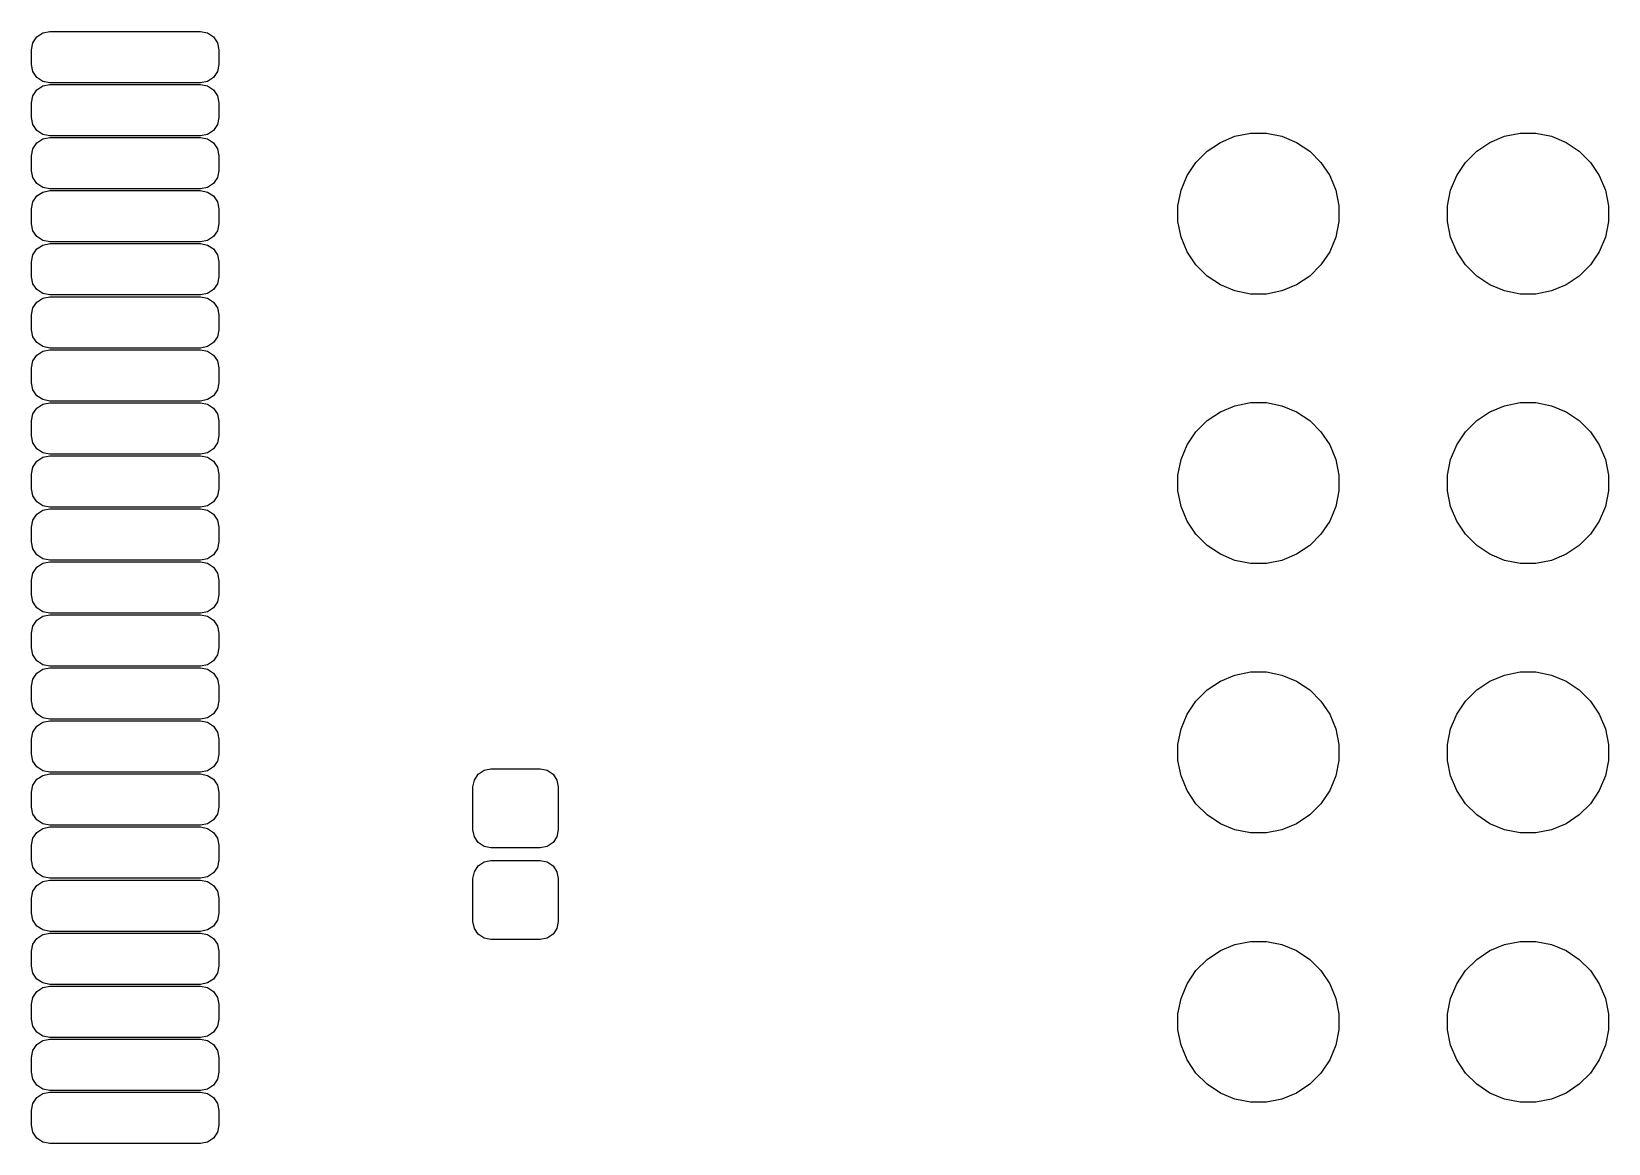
# Model space of a CAD drawing. Header units: inches. Extents: x 2.95 to 6.15, y -3.5 to -1.73.
# Drawn here: x 4.505 to 5.09, y -2.883 to -2.47 of the extents above; entities that cross this region are included whole.
import ezdxf

# ---------------------------------------------------------------- set-up
doc = ezdxf.new("R2010")
doc.units = ezdxf.units.IN
doc.header["$MEASUREMENT"] = 0
doc.layers.add('F.Mask', color=201, linetype='CONTINUOUS', true_color=0xd864ff)

msp = doc.modelspace()

# ---------------------------------------------------------------- linework, layer by layer
at = {"layer": 'F.Mask', "linetype": 'CONTINUOUS'}
for p, q in [((4.50543, -2.47697), (4.50595, -2.47438)), ((4.50595, -2.47438), (4.50742, -2.47218)), ((4.50742, -2.47218), (4.50961, -2.47071)), ((4.50961, -2.47071), (4.5122, -2.4702)), ((4.5122, -2.4702), (4.56811, -2.4702)), ((4.56811, -2.4702), (4.5707, -2.47071)), ((4.5707, -2.47071), (4.5729, -2.47218)), ((4.5729, -2.47218), (4.57437, -2.47438)), ((4.57437, -2.47438), (4.57488, -2.47697)), ((4.50543, -2.48248), (4.50543, -2.47697)), ((4.57488, -2.47697), (4.57488, -2.48248)), ((4.50595, -2.48507), (4.50543, -2.48248)), ((4.50742, -2.48727), (4.50595, -2.48507)), ((4.57437, -2.48507), (4.5729, -2.48727)), ((4.57488, -2.48248), (4.57437, -2.48507)), ((4.50595, -2.49406), (4.50742, -2.49187)), ((4.50961, -2.48874), (4.50742, -2.48727)), ((4.50742, -2.49187), (4.50961, -2.4904)), ((4.5122, -2.48925), (4.50961, -2.48874)), ((4.50961, -2.4904), (4.5122, -2.48988)), ((4.56811, -2.48925), (4.5122, -2.48925)), ((4.5122, -2.48988), (4.56811, -2.48988)), ((4.5707, -2.48874), (4.56811, -2.48925)), ((4.56811, -2.48988), (4.5707, -2.4904)), ((4.5729, -2.48727), (4.5707, -2.48874)), ((4.5707, -2.4904), (4.5729, -2.49187)), ((4.5729, -2.49187), (4.57437, -2.49406)), ((4.50543, -2.49665), (4.50595, -2.49406)), ((4.50543, -2.50217), (4.50543, -2.49665)), ((4.57437, -2.49406), (4.57488, -2.49665)), ((4.57488, -2.49665), (4.57488, -2.50217)), ((4.50595, -2.50476), (4.50543, -2.50217)), ((4.57488, -2.50217), (4.57437, -2.50476)), ((4.50742, -2.50695), (4.50595, -2.50476)), ((4.50961, -2.50842), (4.50742, -2.50695)), ((4.5122, -2.50894), (4.50961, -2.50842)), ((4.50961, -2.51008), (4.5122, -2.50957)), ((4.56811, -2.50894), (4.5122, -2.50894)), ((4.5122, -2.50957), (4.56811, -2.50957)), ((4.5707, -2.50842), (4.56811, -2.50894)), ((4.56811, -2.50957), (4.5707, -2.51008)), ((4.5729, -2.50695), (4.5707, -2.50842)), ((4.57437, -2.50476), (4.5729, -2.50695)), ((4.94649, -2.51134), (4.95192, -2.50909)), ((4.95192, -2.50909), (4.95769, -2.50794)), ((4.95769, -2.50794), (4.96357, -2.50794)), ((4.96357, -2.50794), (4.96934, -2.50909)), ((4.96934, -2.50909), (4.97477, -2.51134)), ((5.04649, -2.51134), (5.05192, -2.50909)), ((5.05192, -2.50909), (5.05769, -2.50794)), ((5.05769, -2.50794), (5.06357, -2.50794)), ((5.06357, -2.50794), (5.06934, -2.50909)), ((5.06934, -2.50909), (5.07477, -2.51134)), ((4.50543, -2.51634), (4.50595, -2.51375)), ((4.50595, -2.51375), (4.50742, -2.51155)), ((4.50742, -2.51155), (4.50961, -2.51008)), ((4.5707, -2.51008), (4.5729, -2.51155)), ((4.5729, -2.51155), (4.57437, -2.51375)), ((4.57437, -2.51375), (4.57488, -2.51634)), ((4.93744, -2.51876), (4.9416, -2.5146)), ((4.9416, -2.5146), (4.94649, -2.51134)), ((4.97477, -2.51134), (4.97966, -2.5146)), ((4.97966, -2.5146), (4.98382, -2.51876)), ((5.03744, -2.51876), (5.0416, -2.5146)), ((5.0416, -2.5146), (5.04649, -2.51134)), ((5.07477, -2.51134), (5.07966, -2.5146)), ((5.07966, -2.5146), (5.08382, -2.51876)), ((4.50543, -2.52185), (4.50543, -2.51634)), ((4.57488, -2.51634), (4.57488, -2.52185)), ((4.93417, -2.52365), (4.93744, -2.51876)), ((4.98382, -2.51876), (4.98709, -2.52365)), ((5.03417, -2.52365), (5.03744, -2.51876)), ((5.08382, -2.51876), (5.08709, -2.52365)), ((4.50595, -2.52444), (4.50543, -2.52185)), ((4.50742, -2.52664), (4.50595, -2.52444)), ((4.50961, -2.52811), (4.50742, -2.52664)), ((4.5729, -2.52664), (4.5707, -2.52811)), ((4.57437, -2.52444), (4.5729, -2.52664)), ((4.57488, -2.52185), (4.57437, -2.52444)), ((4.93192, -2.52909), (4.93417, -2.52365)), ((4.98709, -2.52365), (4.98934, -2.52909)), ((5.03192, -2.52909), (5.03417, -2.52365)), ((5.08709, -2.52365), (5.08934, -2.52909)), ((4.50595, -2.53343), (4.50742, -2.53124)), ((4.50742, -2.53124), (4.50961, -2.52977)), ((4.5122, -2.52862), (4.50961, -2.52811)), ((4.50961, -2.52977), (4.5122, -2.52925)), ((4.56811, -2.52862), (4.5122, -2.52862)), ((4.5122, -2.52925), (4.56811, -2.52925)), ((4.5707, -2.52811), (4.56811, -2.52862)), ((4.56811, -2.52925), (4.5707, -2.52977)), ((4.5707, -2.52977), (4.5729, -2.53124)), ((4.5729, -2.53124), (4.57437, -2.53343)), ((4.93077, -2.53485), (4.93192, -2.52909)), ((4.98934, -2.52909), (4.99049, -2.53485)), ((5.03077, -2.53485), (5.03192, -2.52909)), ((5.08934, -2.52909), (5.09049, -2.53485)), ((4.50543, -2.53602), (4.50595, -2.53343)), ((4.50543, -2.54154), (4.50543, -2.53602)), ((4.57437, -2.53343), (4.57488, -2.53602)), ((4.57488, -2.53602), (4.57488, -2.54154)), ((4.93077, -2.54074), (4.93077, -2.53485)), ((4.99049, -2.53485), (4.99049, -2.54074)), ((5.03077, -2.54074), (5.03077, -2.53485)), ((5.09049, -2.53485), (5.09049, -2.54074)), ((4.50595, -2.54413), (4.50543, -2.54154)), ((4.50742, -2.54632), (4.50595, -2.54413)), ((4.57437, -2.54413), (4.5729, -2.54632)), ((4.57488, -2.54154), (4.57437, -2.54413)), ((4.93192, -2.5465), (4.93077, -2.54074)), ((4.99049, -2.54074), (4.98934, -2.5465)), ((5.03192, -2.5465), (5.03077, -2.54074)), ((5.09049, -2.54074), (5.08934, -2.5465)), ((4.50961, -2.54779), (4.50742, -2.54632)), ((4.50742, -2.55092), (4.50961, -2.54945)), ((4.5122, -2.54831), (4.50961, -2.54779)), ((4.50961, -2.54945), (4.5122, -2.54894)), ((4.56811, -2.54831), (4.5122, -2.54831)), ((4.5122, -2.54894), (4.56811, -2.54894)), ((4.5707, -2.54779), (4.56811, -2.54831)), ((4.56811, -2.54894), (4.5707, -2.54945)), ((4.5729, -2.54632), (4.5707, -2.54779)), ((4.5707, -2.54945), (4.5729, -2.55092)), ((4.93417, -2.55194), (4.93192, -2.5465)), ((4.98934, -2.5465), (4.98709, -2.55194)), ((5.03417, -2.55194), (5.03192, -2.5465)), ((5.08934, -2.5465), (5.08709, -2.55194)), ((4.50543, -2.55571), (4.50595, -2.55312)), ((4.50543, -2.56122), (4.50543, -2.55571)), ((4.50595, -2.55312), (4.50742, -2.55092)), ((4.5729, -2.55092), (4.57437, -2.55312)), ((4.57437, -2.55312), (4.57488, -2.55571)), ((4.57488, -2.55571), (4.57488, -2.56122)), ((4.93744, -2.55683), (4.93417, -2.55194)), ((4.98709, -2.55194), (4.98382, -2.55683)), ((5.03744, -2.55683), (5.03417, -2.55194)), ((5.08709, -2.55194), (5.08382, -2.55683)), ((4.50595, -2.56381), (4.50543, -2.56122)), ((4.57488, -2.56122), (4.57437, -2.56381)), ((4.9416, -2.56099), (4.93744, -2.55683)), ((4.94649, -2.56425), (4.9416, -2.56099)), ((4.97966, -2.56099), (4.97477, -2.56425)), ((4.98382, -2.55683), (4.97966, -2.56099)), ((5.0416, -2.56099), (5.03744, -2.55683)), ((5.04649, -2.56425), (5.0416, -2.56099)), ((5.07966, -2.56099), (5.07477, -2.56425)), ((5.08382, -2.55683), (5.07966, -2.56099)), ((4.50742, -2.56601), (4.50595, -2.56381)), ((4.50961, -2.56748), (4.50742, -2.56601)), ((4.5122, -2.56799), (4.50961, -2.56748)), ((4.56811, -2.56799), (4.5122, -2.56799)), ((4.5707, -2.56748), (4.56811, -2.56799)), ((4.5729, -2.56601), (4.5707, -2.56748)), ((4.57437, -2.56381), (4.5729, -2.56601)), ((4.95192, -2.5665), (4.94649, -2.56425)), ((4.95769, -2.56765), (4.95192, -2.5665)), ((4.96357, -2.56765), (4.95769, -2.56765)), ((4.96934, -2.5665), (4.96357, -2.56765)), ((4.97477, -2.56425), (4.96934, -2.5665)), ((5.05192, -2.5665), (5.04649, -2.56425)), ((5.05769, -2.56765), (5.05192, -2.5665)), ((5.06357, -2.56765), (5.05769, -2.56765)), ((5.06934, -2.5665), (5.06357, -2.56765)), ((5.07477, -2.56425), (5.06934, -2.5665)), ((4.50543, -2.57539), (4.50595, -2.5728)), ((4.50595, -2.5728), (4.50742, -2.57061)), ((4.50742, -2.57061), (4.50961, -2.56914)), ((4.50961, -2.56914), (4.5122, -2.56862)), ((4.5122, -2.56862), (4.56811, -2.56862)), ((4.56811, -2.56862), (4.5707, -2.56914)), ((4.5707, -2.56914), (4.5729, -2.57061)), ((4.5729, -2.57061), (4.57437, -2.5728)), ((4.57437, -2.5728), (4.57488, -2.57539)), ((4.50543, -2.58091), (4.50543, -2.57539)), ((4.57488, -2.57539), (4.57488, -2.58091)), ((4.50595, -2.5835), (4.50543, -2.58091)), ((4.50742, -2.58569), (4.50595, -2.5835)), ((4.50961, -2.58716), (4.50742, -2.58569)), ((4.5729, -2.58569), (4.5707, -2.58716)), ((4.57437, -2.5835), (4.5729, -2.58569)), ((4.57488, -2.58091), (4.57437, -2.5835)), ((4.50595, -2.59249), (4.50742, -2.59029)), ((4.50742, -2.59029), (4.50961, -2.58882)), ((4.5122, -2.58768), (4.50961, -2.58716)), ((4.50961, -2.58882), (4.5122, -2.58831)), ((4.56811, -2.58768), (4.5122, -2.58768)), ((4.5122, -2.58831), (4.56811, -2.58831)), ((4.5707, -2.58716), (4.56811, -2.58768)), ((4.56811, -2.58831), (4.5707, -2.58882)), ((4.5707, -2.58882), (4.5729, -2.59029)), ((4.5729, -2.59029), (4.57437, -2.59249)), ((4.50543, -2.59508), (4.50595, -2.59249)), ((4.50543, -2.60059), (4.50543, -2.59508)), ((4.57437, -2.59249), (4.57488, -2.59508)), ((4.57488, -2.59508), (4.57488, -2.60059)), ((4.50595, -2.60318), (4.50543, -2.60059)), ((4.50742, -2.60538), (4.50595, -2.60318)), ((4.57437, -2.60318), (4.5729, -2.60538)), ((4.57488, -2.60059), (4.57437, -2.60318)), ((4.50961, -2.60685), (4.50742, -2.60538)), ((4.50742, -2.60998), (4.50961, -2.60851)), ((4.5122, -2.60736), (4.50961, -2.60685)), ((4.50961, -2.60851), (4.5122, -2.60799)), ((4.56811, -2.60736), (4.5122, -2.60736)), ((4.5122, -2.60799), (4.56811, -2.60799)), ((4.5707, -2.60685), (4.56811, -2.60736)), ((4.56811, -2.60799), (4.5707, -2.60851)), ((4.5729, -2.60538), (4.5707, -2.60685)), ((4.5707, -2.60851), (4.5729, -2.60998)), ((4.94649, -2.61134), (4.95192, -2.60909)), ((4.95192, -2.60909), (4.95769, -2.60794)), ((4.95769, -2.60794), (4.96357, -2.60794)), ((4.96357, -2.60794), (4.96934, -2.60909)), ((4.96934, -2.60909), (4.97477, -2.61134)), ((5.04649, -2.61134), (5.05192, -2.60909)), ((5.05192, -2.60909), (5.05769, -2.60794)), ((5.05769, -2.60794), (5.06357, -2.60794)), ((5.06357, -2.60794), (5.06934, -2.60909)), ((5.06934, -2.60909), (5.07477, -2.61134)), ((4.50543, -2.61476), (4.50595, -2.61217)), ((4.50543, -2.62028), (4.50543, -2.61476)), ((4.50595, -2.61217), (4.50742, -2.60998)), ((4.5729, -2.60998), (4.57437, -2.61217)), ((4.57437, -2.61217), (4.57488, -2.61476)), ((4.57488, -2.61476), (4.57488, -2.62028)), ((4.93744, -2.61876), (4.9416, -2.6146)), ((4.9416, -2.6146), (4.94649, -2.61134)), ((4.97477, -2.61134), (4.97966, -2.6146)), ((4.97966, -2.6146), (4.98382, -2.61876)), ((5.03744, -2.61876), (5.0416, -2.6146)), ((5.0416, -2.6146), (5.04649, -2.61134)), ((5.07477, -2.61134), (5.07966, -2.6146)), ((5.07966, -2.6146), (5.08382, -2.61876)), ((4.50595, -2.62287), (4.50543, -2.62028)), ((4.57488, -2.62028), (4.57437, -2.62287)), ((4.93417, -2.62365), (4.93744, -2.61876)), ((4.98382, -2.61876), (4.98709, -2.62365)), ((5.03417, -2.62365), (5.03744, -2.61876)), ((5.08382, -2.61876), (5.08709, -2.62365)), ((4.50742, -2.62506), (4.50595, -2.62287)), ((4.50961, -2.62653), (4.50742, -2.62506)), ((4.5122, -2.62705), (4.50961, -2.62653)), ((4.5707, -2.62653), (4.56811, -2.62705)), ((4.5729, -2.62506), (4.5707, -2.62653)), ((4.57437, -2.62287), (4.5729, -2.62506)), ((4.93192, -2.62909), (4.93417, -2.62365)), ((4.98709, -2.62365), (4.98934, -2.62909)), ((5.03192, -2.62909), (5.03417, -2.62365)), ((5.08709, -2.62365), (5.08934, -2.62909)), ((4.50543, -2.63445), (4.50595, -2.63186)), ((4.50595, -2.63186), (4.50742, -2.62966)), ((4.50742, -2.62966), (4.50961, -2.62819)), ((4.50961, -2.62819), (4.5122, -2.62768)), ((4.56811, -2.62705), (4.5122, -2.62705)), ((4.5122, -2.62768), (4.56811, -2.62768)), ((4.56811, -2.62768), (4.5707, -2.62819)), ((4.5707, -2.62819), (4.5729, -2.62966)), ((4.5729, -2.62966), (4.57437, -2.63186)), ((4.57437, -2.63186), (4.57488, -2.63445)), ((4.93077, -2.63485), (4.93192, -2.62909)), ((4.98934, -2.62909), (4.99049, -2.63485)), ((5.03077, -2.63485), (5.03192, -2.62909)), ((5.08934, -2.62909), (5.09049, -2.63485)), ((4.50543, -2.63996), (4.50543, -2.63445)), ((4.57488, -2.63445), (4.57488, -2.63996)), ((4.93077, -2.64074), (4.93077, -2.63485)), ((4.99049, -2.63485), (4.99049, -2.64074)), ((5.03077, -2.64074), (5.03077, -2.63485)), ((5.09049, -2.63485), (5.09049, -2.64074)), ((4.50595, -2.64255), (4.50543, -2.63996)), ((4.50742, -2.64475), (4.50595, -2.64255)), ((4.57437, -2.64255), (4.5729, -2.64475)), ((4.57488, -2.63996), (4.57437, -2.64255)), ((4.93192, -2.6465), (4.93077, -2.64074)), ((4.99049, -2.64074), (4.98934, -2.6465)), ((5.03192, -2.6465), (5.03077, -2.64074)), ((5.09049, -2.64074), (5.08934, -2.6465)), ((4.50595, -2.65154), (4.50742, -2.64935)), ((4.50961, -2.64622), (4.50742, -2.64475)), ((4.50742, -2.64935), (4.50961, -2.64788)), ((4.5122, -2.64673), (4.50961, -2.64622)), ((4.50961, -2.64788), (4.5122, -2.64736)), ((4.56811, -2.64673), (4.5122, -2.64673)), ((4.5122, -2.64736), (4.56811, -2.64736)), ((4.5707, -2.64622), (4.56811, -2.64673)), ((4.56811, -2.64736), (4.5707, -2.64788)), ((4.5729, -2.64475), (4.5707, -2.64622)), ((4.5707, -2.64788), (4.5729, -2.64935)), ((4.5729, -2.64935), (4.57437, -2.65154)), ((4.93417, -2.65194), (4.93192, -2.6465)), ((4.98934, -2.6465), (4.98709, -2.65194)), ((5.03417, -2.65194), (5.03192, -2.6465)), ((5.08934, -2.6465), (5.08709, -2.65194)), ((4.50543, -2.65413), (4.50595, -2.65154)), ((4.50543, -2.65965), (4.50543, -2.65413)), ((4.57437, -2.65154), (4.57488, -2.65413)), ((4.57488, -2.65413), (4.57488, -2.65965)), ((4.93744, -2.65683), (4.93417, -2.65194)), ((4.98709, -2.65194), (4.98382, -2.65683)), ((5.03744, -2.65683), (5.03417, -2.65194)), ((5.08709, -2.65194), (5.08382, -2.65683)), ((4.50595, -2.66224), (4.50543, -2.65965)), ((4.57488, -2.65965), (4.57437, -2.66224)), ((4.9416, -2.66099), (4.93744, -2.65683)), ((4.94649, -2.66425), (4.9416, -2.66099)), ((4.97966, -2.66099), (4.97477, -2.66425)), ((4.98382, -2.65683), (4.97966, -2.66099)), ((5.0416, -2.66099), (5.03744, -2.65683)), ((5.04649, -2.66425), (5.0416, -2.66099)), ((5.07966, -2.66099), (5.07477, -2.66425)), ((5.08382, -2.65683), (5.07966, -2.66099)), ((4.50742, -2.66443), (4.50595, -2.66224)), ((4.50961, -2.6659), (4.50742, -2.66443)), ((4.50742, -2.66903), (4.50961, -2.66756)), ((4.5122, -2.66642), (4.50961, -2.6659)), ((4.50961, -2.66756), (4.5122, -2.66705)), ((4.56811, -2.66642), (4.5122, -2.66642)), ((4.5122, -2.66705), (4.56811, -2.66705)), ((4.5707, -2.6659), (4.56811, -2.66642)), ((4.56811, -2.66705), (4.5707, -2.66756)), ((4.5729, -2.66443), (4.5707, -2.6659)), ((4.5707, -2.66756), (4.5729, -2.66903)), ((4.57437, -2.66224), (4.5729, -2.66443)), ((4.95192, -2.6665), (4.94649, -2.66425)), ((4.95769, -2.66765), (4.95192, -2.6665)), ((4.96357, -2.66765), (4.95769, -2.66765)), ((4.96934, -2.6665), (4.96357, -2.66765)), ((4.97477, -2.66425), (4.96934, -2.6665)), ((5.05192, -2.6665), (5.04649, -2.66425)), ((5.05769, -2.66765), (5.05192, -2.6665)), ((5.06357, -2.66765), (5.05769, -2.66765)), ((5.06934, -2.6665), (5.06357, -2.66765)), ((5.07477, -2.66425), (5.06934, -2.6665)), ((4.50543, -2.67382), (4.50595, -2.67123)), ((4.50595, -2.67123), (4.50742, -2.66903)), ((4.5729, -2.66903), (4.57437, -2.67123)), ((4.57437, -2.67123), (4.57488, -2.67382)), ((4.50543, -2.67933), (4.50543, -2.67382)), ((4.50595, -2.68192), (4.50543, -2.67933)), ((4.57488, -2.67933), (4.57437, -2.68192)), ((4.57488, -2.67382), (4.57488, -2.67933)), ((4.50742, -2.68412), (4.50595, -2.68192)), ((4.50961, -2.68559), (4.50742, -2.68412)), ((4.5729, -2.68412), (4.5707, -2.68559)), ((4.57437, -2.68192), (4.5729, -2.68412)), ((4.50543, -2.6935), (4.50595, -2.69091)), ((4.50595, -2.69091), (4.50742, -2.68872)), ((4.50742, -2.68872), (4.50961, -2.68725)), ((4.5122, -2.6861), (4.50961, -2.68559)), ((4.50961, -2.68725), (4.5122, -2.68673)), ((4.56811, -2.6861), (4.5122, -2.6861)), ((4.5122, -2.68673), (4.56811, -2.68673)), ((4.5707, -2.68559), (4.56811, -2.6861)), ((4.56811, -2.68673), (4.5707, -2.68725)), ((4.5707, -2.68725), (4.5729, -2.68872)), ((4.5729, -2.68872), (4.57437, -2.69091)), ((4.57437, -2.69091), (4.57488, -2.6935)), ((4.50543, -2.69902), (4.50543, -2.6935)), ((4.57488, -2.6935), (4.57488, -2.69902)), ((4.50595, -2.70161), (4.50543, -2.69902)), ((4.50742, -2.7038), (4.50595, -2.70161)), ((4.57437, -2.70161), (4.5729, -2.7038)), ((4.57488, -2.69902), (4.57437, -2.70161)), ((4.50595, -2.7106), (4.50742, -2.7084)), ((4.50961, -2.70527), (4.50742, -2.7038)), ((4.50742, -2.7084), (4.50961, -2.70693)), ((4.5122, -2.70579), (4.50961, -2.70527)), ((4.50961, -2.70693), (4.5122, -2.70642)), ((4.56811, -2.70579), (4.5122, -2.70579)), ((4.5122, -2.70642), (4.56811, -2.70642)), ((4.5707, -2.70527), (4.56811, -2.70579)), ((4.56811, -2.70642), (4.5707, -2.70693)), ((4.5729, -2.7038), (4.5707, -2.70527)), ((4.5707, -2.70693), (4.5729, -2.7084)), ((4.5729, -2.7084), (4.57437, -2.7106)), ((4.95192, -2.70909), (4.95769, -2.70794)), ((4.95769, -2.70794), (4.96357, -2.70794)), ((4.96357, -2.70794), (4.96934, -2.70909)), ((5.05192, -2.70909), (5.05769, -2.70794)), ((5.05769, -2.70794), (5.06357, -2.70794)), ((5.06357, -2.70794), (5.06934, -2.70909)), ((4.50543, -2.71319), (4.50595, -2.7106)), ((4.50543, -2.7187), (4.50543, -2.71319)), ((4.57437, -2.7106), (4.57488, -2.71319)), ((4.57488, -2.71319), (4.57488, -2.7187)), ((4.93744, -2.71876), (4.9416, -2.7146)), ((4.9416, -2.7146), (4.94649, -2.71134)), ((4.94649, -2.71134), (4.95192, -2.70909)), ((4.96934, -2.70909), (4.97477, -2.71134)), ((4.97477, -2.71134), (4.97966, -2.7146)), ((4.97966, -2.7146), (4.98382, -2.71876)), ((5.03744, -2.71876), (5.0416, -2.7146)), ((5.0416, -2.7146), (5.04649, -2.71134)), ((5.04649, -2.71134), (5.05192, -2.70909)), ((5.06934, -2.70909), (5.07477, -2.71134)), ((5.07477, -2.71134), (5.07966, -2.7146)), ((5.07966, -2.7146), (5.08382, -2.71876)), ((4.50595, -2.72129), (4.50543, -2.7187)), ((4.57488, -2.7187), (4.57437, -2.72129)), ((4.93417, -2.72365), (4.93744, -2.71876)), ((4.98382, -2.71876), (4.98709, -2.72365)), ((5.03417, -2.72365), (5.03744, -2.71876)), ((5.08382, -2.71876), (5.08709, -2.72365)), ((4.50742, -2.72349), (4.50595, -2.72129)), ((4.50961, -2.72496), (4.50742, -2.72349)), ((4.5122, -2.72547), (4.50961, -2.72496)), ((4.50961, -2.72662), (4.5122, -2.7261)), ((4.56811, -2.72547), (4.5122, -2.72547)), ((4.5122, -2.7261), (4.56811, -2.7261)), ((4.5707, -2.72496), (4.56811, -2.72547)), ((4.56811, -2.7261), (4.5707, -2.72662)), ((4.5729, -2.72349), (4.5707, -2.72496)), ((4.57437, -2.72129), (4.5729, -2.72349)), ((4.93192, -2.72909), (4.93417, -2.72365)), ((4.98709, -2.72365), (4.98934, -2.72909)), ((5.03192, -2.72909), (5.03417, -2.72365)), ((5.08709, -2.72365), (5.08934, -2.72909)), ((4.50543, -2.73287), (4.50595, -2.73028)), ((4.50595, -2.73028), (4.50742, -2.72809)), ((4.50742, -2.72809), (4.50961, -2.72662)), ((4.5707, -2.72662), (4.5729, -2.72809)), ((4.5729, -2.72809), (4.57437, -2.73028)), ((4.57437, -2.73028), (4.57488, -2.73287)), ((4.93077, -2.73485), (4.93192, -2.72909)), ((4.98934, -2.72909), (4.99049, -2.73485)), ((5.03077, -2.73485), (5.03192, -2.72909)), ((5.08934, -2.72909), (5.09049, -2.73485)), ((4.50543, -2.73839), (4.50543, -2.73287)), ((4.57488, -2.73287), (4.57488, -2.73839)), ((4.93077, -2.74074), (4.93077, -2.73485)), ((4.99049, -2.73485), (4.99049, -2.74074)), ((5.03077, -2.74074), (5.03077, -2.73485)), ((5.09049, -2.73485), (5.09049, -2.74074)), ((4.50595, -2.74098), (4.50543, -2.73839)), ((4.50742, -2.74317), (4.50595, -2.74098)), ((4.50961, -2.74464), (4.50742, -2.74317)), ((4.5729, -2.74317), (4.5707, -2.74464)), ((4.57437, -2.74098), (4.5729, -2.74317)), ((4.57488, -2.73839), (4.57437, -2.74098)), ((4.93192, -2.7465), (4.93077, -2.74074)), ((4.99049, -2.74074), (4.98934, -2.7465)), ((5.03192, -2.7465), (5.03077, -2.74074)), ((5.09049, -2.74074), (5.08934, -2.7465)), ((4.50595, -2.74997), (4.50742, -2.74777)), ((4.50742, -2.74777), (4.50961, -2.7463)), ((4.5122, -2.74516), (4.50961, -2.74464)), ((4.50961, -2.7463), (4.5122, -2.74579)), ((4.56811, -2.74516), (4.5122, -2.74516)), ((4.5122, -2.74579), (4.56811, -2.74579)), ((4.5707, -2.74464), (4.56811, -2.74516)), ((4.56811, -2.74579), (4.5707, -2.7463)), ((4.5707, -2.7463), (4.5729, -2.74777)), ((4.5729, -2.74777), (4.57437, -2.74997)), ((4.66921, -2.75061), (4.66972, -2.74806)), ((4.66972, -2.74806), (4.67117, -2.74589)), ((4.67117, -2.74589), (4.67333, -2.74444)), ((4.67333, -2.74444), (4.67589, -2.74394)), ((4.67589, -2.74394), (4.69419, -2.74394)), ((4.69419, -2.74394), (4.69675, -2.74444)), ((4.69675, -2.74444), (4.69891, -2.74589)), ((4.69891, -2.74589), (4.70036, -2.74806)), ((4.70036, -2.74806), (4.70087, -2.75061)), ((4.93417, -2.75194), (4.93192, -2.7465)), ((4.98934, -2.7465), (4.98709, -2.75194)), ((5.03417, -2.75194), (5.03192, -2.7465)), ((5.08934, -2.7465), (5.08709, -2.75194)), ((4.50543, -2.75256), (4.50595, -2.74997)), ((4.50543, -2.75807), (4.50543, -2.75256)), ((4.57437, -2.74997), (4.57488, -2.75256)), ((4.57488, -2.75256), (4.57488, -2.75807)), ((4.66921, -2.76656), (4.66921, -2.75061)), ((4.70087, -2.75061), (4.70087, -2.76656)), ((4.93744, -2.75683), (4.93417, -2.75194)), ((4.98709, -2.75194), (4.98382, -2.75683)), ((5.03744, -2.75683), (5.03417, -2.75194)), ((5.08709, -2.75194), (5.08382, -2.75683)), ((4.50595, -2.76066), (4.50543, -2.75807)), ((4.50742, -2.76286), (4.50595, -2.76066)), ((4.57437, -2.76066), (4.5729, -2.76286)), ((4.57488, -2.75807), (4.57437, -2.76066)), ((4.9416, -2.76099), (4.93744, -2.75683)), ((4.94649, -2.76425), (4.9416, -2.76099)), ((4.97966, -2.76099), (4.97477, -2.76425)), ((4.98382, -2.75683), (4.97966, -2.76099)), ((5.0416, -2.76099), (5.03744, -2.75683)), ((5.04649, -2.76425), (5.0416, -2.76099)), ((5.07966, -2.76099), (5.07477, -2.76425)), ((5.08382, -2.75683), (5.07966, -2.76099)), ((4.50961, -2.76433), (4.50742, -2.76286)), ((4.50742, -2.76746), (4.50961, -2.76599)), ((4.5122, -2.76484), (4.50961, -2.76433)), ((4.50961, -2.76599), (4.5122, -2.76547)), ((4.56811, -2.76484), (4.5122, -2.76484)), ((4.5122, -2.76547), (4.56811, -2.76547)), ((4.5707, -2.76433), (4.56811, -2.76484)), ((4.56811, -2.76547), (4.5707, -2.76599)), ((4.5729, -2.76286), (4.5707, -2.76433)), ((4.5707, -2.76599), (4.5729, -2.76746)), ((4.66972, -2.76911), (4.66921, -2.76656)), ((4.70087, -2.76656), (4.70036, -2.76911)), ((4.95192, -2.7665), (4.94649, -2.76425)), ((4.95769, -2.76765), (4.95192, -2.7665)), ((4.96934, -2.7665), (4.96357, -2.76765)), ((4.97477, -2.76425), (4.96934, -2.7665)), ((5.05192, -2.7665), (5.04649, -2.76425)), ((5.05769, -2.76765), (5.05192, -2.7665)), ((5.06934, -2.7665), (5.06357, -2.76765)), ((5.07477, -2.76425), (5.06934, -2.7665)), ((4.50543, -2.77224), (4.50595, -2.76965)), ((4.50543, -2.77776), (4.50543, -2.77224)), ((4.50595, -2.76965), (4.50742, -2.76746)), ((4.5729, -2.76746), (4.57437, -2.76965)), ((4.57437, -2.76965), (4.57488, -2.77224)), ((4.57488, -2.77224), (4.57488, -2.77776)), ((4.67117, -2.77127), (4.66972, -2.76911)), ((4.67333, -2.77272), (4.67117, -2.77127)), ((4.67589, -2.77323), (4.67333, -2.77272)), ((4.69675, -2.77272), (4.69419, -2.77323)), ((4.69891, -2.77127), (4.69675, -2.77272)), ((4.70036, -2.76911), (4.69891, -2.77127)), ((4.96357, -2.76765), (4.95769, -2.76765)), ((5.06357, -2.76765), (5.05769, -2.76765)), ((4.50595, -2.78035), (4.50543, -2.77776)), ((4.57488, -2.77776), (4.57437, -2.78035)), ((4.67117, -2.77991), (4.67333, -2.77846)), ((4.67333, -2.77846), (4.67589, -2.77795)), ((4.69419, -2.77323), (4.67589, -2.77323)), ((4.67589, -2.77795), (4.69419, -2.77795)), ((4.69419, -2.77795), (4.69675, -2.77846)), ((4.69675, -2.77846), (4.69891, -2.77991)), ((4.50742, -2.78254), (4.50595, -2.78035)), ((4.50961, -2.78401), (4.50742, -2.78254)), ((4.5122, -2.78453), (4.50961, -2.78401)), ((4.56811, -2.78453), (4.5122, -2.78453)), ((4.5707, -2.78401), (4.56811, -2.78453)), ((4.5729, -2.78254), (4.5707, -2.78401)), ((4.57437, -2.78035), (4.5729, -2.78254)), ((4.66921, -2.78463), (4.66972, -2.78207)), ((4.66921, -2.80057), (4.66921, -2.78463)), ((4.66972, -2.78207), (4.67117, -2.77991)), ((4.69891, -2.77991), (4.70036, -2.78207)), ((4.70036, -2.78207), (4.70087, -2.78463)), ((4.70087, -2.78463), (4.70087, -2.80057)), ((4.50543, -2.79193), (4.50595, -2.78934)), ((4.50595, -2.78934), (4.50742, -2.78714)), ((4.50742, -2.78714), (4.50961, -2.78567)), ((4.50961, -2.78567), (4.5122, -2.78516)), ((4.5122, -2.78516), (4.56811, -2.78516)), ((4.56811, -2.78516), (4.5707, -2.78567)), ((4.5707, -2.78567), (4.5729, -2.78714)), ((4.5729, -2.78714), (4.57437, -2.78934)), ((4.57437, -2.78934), (4.57488, -2.79193)), ((4.50543, -2.79744), (4.50543, -2.79193)), ((4.57488, -2.79193), (4.57488, -2.79744)), ((4.50595, -2.80003), (4.50543, -2.79744)), ((4.50742, -2.80223), (4.50595, -2.80003)), ((4.50961, -2.8037), (4.50742, -2.80223)), ((4.5729, -2.80223), (4.5707, -2.8037)), ((4.57437, -2.80003), (4.5729, -2.80223)), ((4.57488, -2.79744), (4.57437, -2.80003)), ((4.66972, -2.80312), (4.66921, -2.80057)), ((4.70087, -2.80057), (4.70036, -2.80312)), ((4.50595, -2.80902), (4.50742, -2.80683)), ((4.50742, -2.80683), (4.50961, -2.80536)), ((4.5122, -2.80421), (4.50961, -2.8037)), ((4.50961, -2.80536), (4.5122, -2.80484)), ((4.56811, -2.80421), (4.5122, -2.80421)), ((4.5122, -2.80484), (4.56811, -2.80484)), ((4.5707, -2.8037), (4.56811, -2.80421)), ((4.56811, -2.80484), (4.5707, -2.80536)), ((4.5707, -2.80536), (4.5729, -2.80683)), ((4.5729, -2.80683), (4.57437, -2.80902)), ((4.67117, -2.80529), (4.66972, -2.80312)), ((4.67333, -2.80674), (4.67117, -2.80529)), ((4.67589, -2.80724), (4.67333, -2.80674)), ((4.69419, -2.80724), (4.67589, -2.80724)), ((4.69675, -2.80674), (4.69419, -2.80724)), ((4.69891, -2.80529), (4.69675, -2.80674)), ((4.70036, -2.80312), (4.69891, -2.80529)), ((4.95192, -2.80909), (4.95769, -2.80794)), ((4.95769, -2.80794), (4.96357, -2.80794)), ((4.96357, -2.80794), (4.96934, -2.80909)), ((5.05192, -2.80909), (5.05769, -2.80794)), ((5.05769, -2.80794), (5.06357, -2.80794)), ((5.06357, -2.80794), (5.06934, -2.80909)), ((4.50543, -2.81161), (4.50595, -2.80902)), ((4.50543, -2.81713), (4.50543, -2.81161)), ((4.57437, -2.80902), (4.57488, -2.81161)), ((4.57488, -2.81161), (4.57488, -2.81713)), ((4.9416, -2.8146), (4.94649, -2.81134)), ((4.94649, -2.81134), (4.95192, -2.80909)), ((4.96934, -2.80909), (4.97477, -2.81134)), ((4.97477, -2.81134), (4.97966, -2.8146)), ((5.0416, -2.8146), (5.04649, -2.81134)), ((5.04649, -2.81134), (5.05192, -2.80909)), ((5.06934, -2.80909), (5.07477, -2.81134)), ((5.07477, -2.81134), (5.07966, -2.8146)), ((4.50595, -2.81972), (4.50543, -2.81713)), ((4.50742, -2.82191), (4.50595, -2.81972)), ((4.57437, -2.81972), (4.5729, -2.82191)), ((4.57488, -2.81713), (4.57437, -2.81972)), ((4.93417, -2.82365), (4.93744, -2.81876)), ((4.93744, -2.81876), (4.9416, -2.8146)), ((4.97966, -2.8146), (4.98382, -2.81876)), ((4.98382, -2.81876), (4.98709, -2.82365)), ((5.03417, -2.82365), (5.03744, -2.81876)), ((5.03744, -2.81876), (5.0416, -2.8146)), ((5.07966, -2.8146), (5.08382, -2.81876)), ((5.08382, -2.81876), (5.08709, -2.82365)), ((4.50961, -2.82338), (4.50742, -2.82191)), ((4.50742, -2.82651), (4.50961, -2.82504)), ((4.5122, -2.8239), (4.50961, -2.82338)), ((4.50961, -2.82504), (4.5122, -2.82453)), ((4.56811, -2.8239), (4.5122, -2.8239)), ((4.5122, -2.82453), (4.56811, -2.82453)), ((4.5707, -2.82338), (4.56811, -2.8239)), ((4.56811, -2.82453), (4.5707, -2.82504)), ((4.5729, -2.82191), (4.5707, -2.82338)), ((4.5707, -2.82504), (4.5729, -2.82651)), ((4.93192, -2.82909), (4.93417, -2.82365)), ((4.98709, -2.82365), (4.98934, -2.82909)), ((5.03192, -2.82909), (5.03417, -2.82365)), ((5.08709, -2.82365), (5.08934, -2.82909)), ((4.50543, -2.8313), (4.50595, -2.82871)), ((4.50543, -2.83681), (4.50543, -2.8313)), ((4.50595, -2.82871), (4.50742, -2.82651)), ((4.5729, -2.82651), (4.57437, -2.82871)), ((4.57437, -2.82871), (4.57488, -2.8313)), ((4.57488, -2.8313), (4.57488, -2.83681)), ((4.93077, -2.83485), (4.93192, -2.82909)), ((4.98934, -2.82909), (4.99049, -2.83485)), ((5.03077, -2.83485), (5.03192, -2.82909)), ((5.08934, -2.82909), (5.09049, -2.83485)), ((4.50595, -2.8394), (4.50543, -2.83681)), ((4.57488, -2.83681), (4.57437, -2.8394)), ((4.93077, -2.84074), (4.93077, -2.83485)), ((4.99049, -2.83485), (4.99049, -2.84074)), ((5.03077, -2.84074), (5.03077, -2.83485)), ((5.09049, -2.83485), (5.09049, -2.84074)), ((4.50742, -2.8416), (4.50595, -2.8394)), ((4.50961, -2.84307), (4.50742, -2.8416)), ((4.5122, -2.84358), (4.50961, -2.84307)), ((4.5707, -2.84307), (4.56811, -2.84358)), ((4.5729, -2.8416), (4.5707, -2.84307)), ((4.57437, -2.8394), (4.5729, -2.8416)), ((4.93192, -2.8465), (4.93077, -2.84074)), ((4.99049, -2.84074), (4.98934, -2.8465)), ((5.03192, -2.8465), (5.03077, -2.84074)), ((5.09049, -2.84074), (5.08934, -2.8465)), ((4.50543, -2.85098), (4.50595, -2.84839)), ((4.50595, -2.84839), (4.50742, -2.8462)), ((4.50742, -2.8462), (4.50961, -2.84473)), ((4.50961, -2.84473), (4.5122, -2.84421)), ((4.56811, -2.84358), (4.5122, -2.84358)), ((4.5122, -2.84421), (4.56811, -2.84421)), ((4.56811, -2.84421), (4.5707, -2.84473)), ((4.5707, -2.84473), (4.5729, -2.8462)), ((4.5729, -2.8462), (4.57437, -2.84839)), ((4.57437, -2.84839), (4.57488, -2.85098)), ((4.93417, -2.85194), (4.93192, -2.8465)), ((4.98934, -2.8465), (4.98709, -2.85194)), ((5.03417, -2.85194), (5.03192, -2.8465)), ((5.08934, -2.8465), (5.08709, -2.85194)), ((4.50543, -2.8565), (4.50543, -2.85098)), ((4.57488, -2.85098), (4.57488, -2.8565)), ((4.93744, -2.85683), (4.93417, -2.85194)), ((4.98709, -2.85194), (4.98382, -2.85683)), ((5.03744, -2.85683), (5.03417, -2.85194)), ((5.08709, -2.85194), (5.08382, -2.85683)), ((4.50595, -2.85909), (4.50543, -2.8565)), ((4.50742, -2.86128), (4.50595, -2.85909)), ((4.57437, -2.85909), (4.5729, -2.86128)), ((4.57488, -2.8565), (4.57437, -2.85909)), ((4.9416, -2.86099), (4.93744, -2.85683)), ((4.98382, -2.85683), (4.97966, -2.86099)), ((5.0416, -2.86099), (5.03744, -2.85683)), ((5.08382, -2.85683), (5.07966, -2.86099)), ((4.50595, -2.86808), (4.50742, -2.86588)), ((4.50961, -2.86275), (4.50742, -2.86128)), ((4.50742, -2.86588), (4.50961, -2.86441)), ((4.5122, -2.86327), (4.50961, -2.86275)), ((4.50961, -2.86441), (4.5122, -2.8639)), ((4.56811, -2.86327), (4.5122, -2.86327)), ((4.5122, -2.8639), (4.56811, -2.8639)), ((4.5707, -2.86275), (4.56811, -2.86327)), ((4.56811, -2.8639), (4.5707, -2.86441)), ((4.5729, -2.86128), (4.5707, -2.86275)), ((4.5707, -2.86441), (4.5729, -2.86588)), ((4.5729, -2.86588), (4.57437, -2.86808)), ((4.94649, -2.86425), (4.9416, -2.86099)), ((4.95192, -2.8665), (4.94649, -2.86425)), ((4.95769, -2.86765), (4.95192, -2.8665)), ((4.96934, -2.8665), (4.96357, -2.86765)), ((4.97477, -2.86425), (4.96934, -2.8665)), ((4.97966, -2.86099), (4.97477, -2.86425)), ((5.04649, -2.86425), (5.0416, -2.86099)), ((5.05192, -2.8665), (5.04649, -2.86425)), ((5.05769, -2.86765), (5.05192, -2.8665)), ((5.06934, -2.8665), (5.06357, -2.86765)), ((5.07477, -2.86425), (5.06934, -2.8665)), ((5.07966, -2.86099), (5.07477, -2.86425)), ((4.50543, -2.87067), (4.50595, -2.86808)), ((4.50543, -2.87618), (4.50543, -2.87067)), ((4.57437, -2.86808), (4.57488, -2.87067)), ((4.57488, -2.87067), (4.57488, -2.87618)), ((4.96357, -2.86765), (4.95769, -2.86765)), ((5.06357, -2.86765), (5.05769, -2.86765)), ((4.50595, -2.87877), (4.50543, -2.87618)), ((4.57488, -2.87618), (4.57437, -2.87877)), ((4.50742, -2.88097), (4.50595, -2.87877)), ((4.50961, -2.88244), (4.50742, -2.88097)), ((4.5122, -2.88295), (4.50961, -2.88244)), ((4.56811, -2.88295), (4.5122, -2.88295)), ((4.5707, -2.88244), (4.56811, -2.88295)), ((4.5729, -2.88097), (4.5707, -2.88244)), ((4.57437, -2.87877), (4.5729, -2.88097))]:
    msp.add_line(p, q, dxfattribs=at)

doc.saveas('drawing.dxf')
